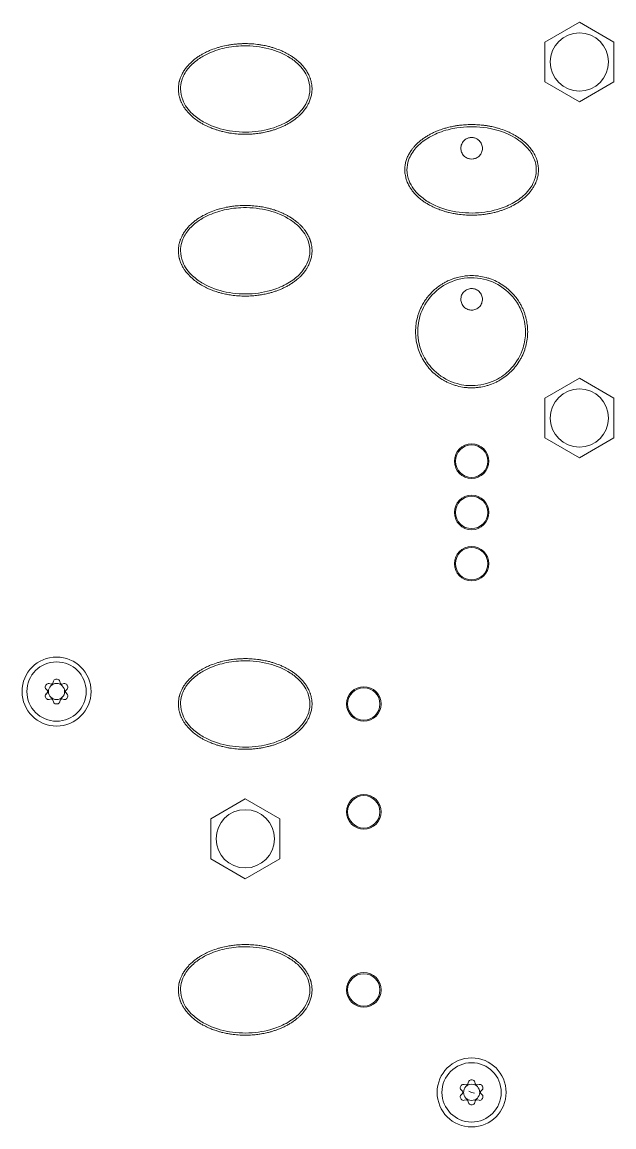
# Model space of a CAD drawing. Header units: millimetres. Extents: x 20 to 1660, y 4 to 1168.
# Drawn here: x 220.7 to 275.6, y 453.7 to 556 of the extents above; entities that cross this region are included whole.
import ezdxf

# ---------------------------------------------------------------- set-up
doc = ezdxf.new("R2010")
doc.units = ezdxf.units.MM
doc.header["$LTSCALE"] = 4
doc.layers.add('Visible Edges(A H Standard)', color=7, linetype='Continuous', lineweight=18)

msp = doc.modelspace()

# ---------------------------------------------------------------- linework, layer by layer
at = {"layer": 'Visible Edges(A H Standard)'}
for p, q in [((272.376, 556.05), (269.176, 554.202)), ((275.576, 554.202), (272.376, 556.05)), ((269.176, 554.202), (269.176, 550.507)), ((275.576, 550.507), (275.576, 554.202)), ((269.176, 550.507), (272.376, 548.659)), ((272.376, 548.659), (275.576, 550.507)), ((272.376, 523.05), (269.176, 521.202)), ((275.576, 521.202), (272.376, 523.05)), ((269.176, 521.202), (269.176, 517.507)), ((275.576, 517.507), (275.576, 521.202)), ((269.176, 517.507), (272.376, 515.659)), ((272.376, 515.659), (275.576, 517.507)), ((223.189, 494.74), (223.362, 494.693)), ((223.537, 494.795), (223.584, 494.968)), ((224.169, 494.968), (224.215, 494.795)), ((224.391, 494.693), (224.564, 494.74)), ((223.023, 494.106), (222.896, 494.233)), ((222.896, 493.776), (223.023, 493.903)), ((224.857, 494.233), (224.73, 494.106)), ((224.73, 493.903), (224.857, 493.776)), ((223.362, 493.316), (223.189, 493.269)), ((223.584, 493.041), (223.537, 493.214)), ((224.215, 493.214), (224.169, 493.041)), ((224.564, 493.269), (224.391, 493.316)), ((241.376, 484.05), (238.176, 482.202)), ((244.576, 482.202), (241.376, 484.05)), ((238.176, 482.202), (238.176, 478.507)), ((244.576, 478.507), (244.576, 482.202)), ((238.176, 478.507), (241.376, 476.659)), ((241.376, 476.659), (244.576, 478.507)), ((262.037, 457.645), (262.084, 457.818)), ((262.669, 457.818), (262.715, 457.645)), ((261.523, 456.956), (261.396, 457.083)), ((261.396, 456.626), (261.523, 456.753)), ((261.689, 457.59), (261.862, 457.543)), ((262.891, 457.543), (263.064, 457.59)), ((263.357, 457.083), (263.23, 456.956)), ((263.23, 456.753), (263.357, 456.626)), ((261.862, 456.166), (261.689, 456.119)), ((262.084, 455.891), (262.037, 456.064)), ((262.715, 456.064), (262.669, 455.891)), ((263.064, 456.119), (262.891, 456.166))]:
    msp.add_line(p, q, dxfattribs=at)
for centre, radius in [((272.376, 552.355), 2.7), ((272.376, 519.355), 2.7), ((262.376, 515.355), 1.6), ((262.376, 515.355), 1.5), ((262.376, 510.605), 1.6), ((262.376, 510.605), 1.5), ((262.376, 505.855), 1.6), ((262.376, 505.855), 1.5), ((223.876, 494.005), 3.2), ((223.876, 494.005), 2.75), ((223.876, 494.005), 0.75), ((252.376, 492.855), 1.6), ((252.376, 492.855), 1.5), ((252.376, 482.855), 1.6), ((252.376, 482.855), 1.5), ((241.376, 480.355), 2.7), ((252.376, 466.355), 1.6), ((252.376, 466.355), 1.5), ((262.376, 456.855), 3.2), ((262.376, 456.855), 2.75), ((262.376, 456.855), 0.75)]:
    msp.add_circle(centre, radius, dxfattribs=at)
for centre, radius, start, end in [((223.876, 494.005), 1.15, 146.73943, 153.26057), ((223.124, 494.498), 0.25, 75, 146.73943), ((223.388, 494.79), 0.1, 255, 301.90196), ((223.876, 494.005), 0.825, 118.09804, 121.90196), ((223.441, 494.821), 0.1, 298.09804, 345), ((223.825, 494.903), 0.25, 93.26057, 165), ((223.876, 494.005), 1.15, 86.73943, 93.26057), ((223.928, 494.903), 0.25, 15, 86.73943), ((224.312, 494.821), 0.1, 195, 241.90196), ((223.876, 494.005), 0.825, 58.09804, 61.90196), ((224.365, 494.79), 0.1, 238.09804, 285), ((224.629, 494.498), 0.25, 33.26057, 105), ((223.876, 494.005), 1.15, 26.73943, 33.26057), ((223.073, 494.409), 0.25, 153.26057, 225), ((223.073, 493.6), 0.25, 135, 206.73943), ((222.952, 494.035), 0.1, 358.09804, 45), ((222.952, 493.974), 0.1, 315, 1.90196), ((223.876, 494.005), 0.825, 178.09804, 181.90196), ((224.801, 494.035), 0.1, 135, 181.90196), ((223.876, 494.005), 0.825, 358.09804, 1.90196), ((224.801, 493.974), 0.1, 178.09804, 225), ((224.68, 494.409), 0.25, 315, 26.73943), ((224.68, 493.6), 0.25, 333.26057, 45), ((223.876, 494.005), 1.15, 206.73943, 213.26057), ((223.124, 493.511), 0.25, 213.26057, 285), ((223.388, 493.219), 0.1, 58.09804, 105), ((223.876, 494.005), 0.825, 238.09804, 241.90196), ((223.441, 493.189), 0.1, 15, 61.90196), ((223.825, 493.106), 0.25, 195, 266.73943), ((223.876, 494.005), 1.15, 266.73943, 273.26057), ((223.928, 493.106), 0.25, 273.26057, 345), ((224.312, 493.189), 0.1, 118.09804, 165), ((223.876, 494.005), 0.825, 298.09804, 301.90196), ((224.365, 493.219), 0.1, 75, 121.90196), ((224.629, 493.511), 0.25, 255, 326.73943), ((223.876, 494.005), 1.15, 326.73943, 333.26057), ((262.325, 457.753), 0.25, 93.26057, 165), ((262.376, 456.855), 1.15, 86.73943, 93.26057), ((262.428, 457.753), 0.25, 15, 86.73943), ((261.573, 457.259), 0.25, 153.26057, 225), ((262.376, 456.855), 1.15, 146.73943, 153.26057), ((261.624, 457.348), 0.25, 75, 146.73943), ((261.452, 456.885), 0.1, 358.09804, 45), ((261.452, 456.824), 0.1, 315, 1.90196), ((262.376, 456.855), 0.825, 178.09804, 181.90196), ((261.888, 457.64), 0.1, 255, 301.90196), ((262.376, 456.855), 0.825, 118.09804, 121.90196), ((261.941, 457.671), 0.1, 298.09804, 345), ((262.876, 458.255), 1.5, 239.44504, 261.24731), ((262.812, 457.671), 0.1, 195, 241.90196), ((262.376, 456.855), 0.825, 58.09804, 61.90196), ((262.865, 457.64), 0.1, 238.09804, 285), ((263.129, 457.348), 0.25, 33.26057, 105), ((263.301, 456.885), 0.1, 135, 181.90196), ((262.376, 456.855), 0.825, 358.09804, 1.90196), ((263.301, 456.824), 0.1, 178.09804, 225), ((262.376, 456.855), 1.15, 26.73943, 33.26057), ((263.18, 457.259), 0.25, 315, 26.73943), ((261.573, 456.45), 0.25, 135, 206.73943), ((262.376, 456.855), 1.15, 206.73943, 213.26057), ((261.624, 456.361), 0.25, 213.26057, 285), ((261.888, 456.069), 0.1, 58.09804, 105), ((262.376, 456.855), 0.825, 238.09804, 241.90196), ((261.941, 456.039), 0.1, 15, 61.90196), ((262.325, 455.956), 0.25, 195, 266.73943), ((262.376, 456.855), 1.15, 266.73943, 273.26057), ((262.428, 455.956), 0.25, 273.26057, 345), ((262.812, 456.039), 0.1, 118.09804, 165), ((262.376, 456.855), 0.825, 298.09804, 301.90196), ((262.865, 456.069), 0.1, 75, 121.90196), ((263.129, 456.361), 0.25, 255, 326.73943), ((262.376, 456.855), 1.15, 326.73943, 333.26057), ((263.18, 456.45), 0.25, 333.26057, 45)]:
    msp.add_arc(centre, radius, start, end, dxfattribs=at)
for points, knots in [([(235.176, 549.855), (235.176, 549.986), (235.193, 550.215), (235.241, 550.471), (235.289, 550.66), (235.327, 550.782), (235.392, 550.961), (235.466, 551.135), (235.595, 551.384), (235.725, 551.593), (235.904, 551.839), (236.057, 552.022), (236.262, 552.237), (236.433, 552.398), (236.654, 552.584), (236.836, 552.722), (237.068, 552.882), (237.259, 553.001), (237.551, 553.167), (237.85, 553.317), (238.305, 553.512), (238.718, 553.657), (239.241, 553.804), (239.663, 553.897), (240.143, 553.974), (240.464, 554.011), (240.785, 554.037), (241, 554.048), (241.321, 554.056), (241.642, 554.054), (242.125, 554.029), (242.554, 553.983), (243.033, 553.906), (243.35, 553.839), (243.665, 553.761), (243.873, 553.702), (244.185, 553.604), (244.495, 553.492), (244.901, 553.318), (245.199, 553.169), (245.49, 553.003), (245.68, 552.885), (245.913, 552.725), (246.096, 552.586), (246.295, 552.419), (246.424, 552.3), (246.549, 552.177), (246.63, 552.091), (246.749, 551.958), (246.864, 551.818), (247.025, 551.597), (247.155, 551.388), (247.277, 551.153), (247.34, 551.009), (247.386, 550.891), (247.408, 550.832), (247.433, 550.756), (247.452, 550.695), (247.474, 550.617), (247.49, 550.554), (247.519, 550.428), (247.548, 550.267), (247.577, 549.99), (247.578, 549.726), (247.545, 549.399), (247.492, 549.145), (247.398, 548.84), (247.301, 548.606), (247.172, 548.355), (247.076, 548.195), (246.982, 548.054), (246.928, 547.98), (246.873, 547.906), (246.836, 547.859), (246.779, 547.788), (246.721, 547.72), (246.632, 547.62), (246.55, 547.534), (246.426, 547.41), (246.297, 547.291), (246.098, 547.124), (245.916, 546.987), (245.682, 546.826), (245.491, 546.707), (245.247, 546.568), (245.049, 546.465), (244.798, 546.347), (244.595, 546.261), (244.34, 546.162), (244.135, 546.09), (243.876, 546.008), (243.667, 545.949), (243.351, 545.869), (243.033, 545.803), (242.607, 545.734), (242.286, 545.698), (241.966, 545.672), (241.752, 545.661), (241.43, 545.653), (241.108, 545.655), (240.624, 545.681), (240.196, 545.726), (239.718, 545.804), (239.401, 545.87), (239.086, 545.949), (238.877, 546.008), (238.564, 546.106), (238.255, 546.218), (237.85, 546.392), (237.553, 546.541), (237.262, 546.706), (237.071, 546.825), (236.79, 547.019), (236.518, 547.231), (236.178, 547.55), (235.941, 547.82), (235.744, 548.089), (235.645, 548.244), (235.554, 548.405), (235.496, 548.516), (235.431, 548.658), (235.382, 548.774), (235.328, 548.925), (235.29, 549.048), (235.242, 549.237), (235.193, 549.493), (235.176, 549.723), (235.176, 549.855)], [-2.867265, -2.867265, -2.867265, -2.867265, -2.8373976, -2.8149971, -2.8075303, -2.7925966, -2.7851298, -2.7627293, -2.7477956, -2.7179282, -2.7029946, -2.6731272, -2.6581936, -2.6283262, -2.6133925, -2.5835252, -2.5685915, -2.5387242, -2.5237905, -2.4789895, -2.4491221, -2.3893875, -2.3595201, -2.2997854, -2.2699181, -2.2251171, -2.2101834, -2.1803161, -2.1653824, -2.1205814, -2.090714, -2.0309793, -2.001112, -1.956311, -1.9413773, -1.91151, -1.8965763, -1.8517753, -1.8219079, -1.7771069, -1.7621733, -1.7323059, -1.7173722, -1.6875049, -1.6725712, -1.6501707, -1.6427039, -1.6277702, -1.6203034, -1.5979029, -1.5829692, -1.5531019, -1.5381682, -1.5195011, -1.5157677, -1.5083008, -1.5045674, -1.4971006, -1.4933672, -1.4859003, -1.4821669, -1.4634998, -1.4485661, -1.4186988, -1.4037651, -1.3738978, -1.3589641, -1.3290968, -1.3141631, -1.2917626, -1.2842958, -1.2730955, -1.2693621, -1.2618953, -1.2581618, -1.2469616, -1.2394947, -1.2245611, -1.2170942, -1.1946937, -1.1797601, -1.1498927, -1.134959, -1.1050917, -1.090158, -1.0602907, -1.045357, -1.0154897, -1.000556, -0.9706887, -0.955755, -0.9258876, -0.910954, -0.866153, -0.8362856, -0.7914846, -0.7765509, -0.7466836, -0.7317499, -0.6869489, -0.6570816, -0.5973469, -0.5674795, -0.5226785, -0.5077448, -0.4778775, -0.4629438, -0.4181428, -0.3882755, -0.3434744, -0.3285408, -0.2986734, -0.2837398, -0.2389387, -0.2090714, -0.1642704, -0.1493367, -0.1269362, -0.1194694, -0.1045357, -0.0970689, -0.0821352, -0.0746684, -0.0597347, -0.0522679, -0.0298673, 0, 0, 0, 0]), ([(235.376, 549.855), (235.376, 549.505), (235.449, 549.152), (235.775, 548.328), (236.105, 547.895), (236.788, 547.252), (237.133, 547.009), (238.153, 546.431), (238.878, 546.183), (240.397, 545.87), (241.212, 545.82), (242.787, 545.932), (243.563, 546.088), (244.766, 546.535), (245.226, 546.76), (246.002, 547.285), (246.332, 547.566), (246.99, 548.353), (247.28, 548.911), (247.404, 549.911), (247.363, 550.315), (247.08, 551.207), (246.769, 551.663), (246.153, 552.295), (245.87, 552.519), (244.958, 553.115), (244.27, 553.394), (242.803, 553.779), (241.999, 553.868), (240.61, 553.842), (240.009, 553.771), (238.885, 553.513), (238.356, 553.336), (237.524, 552.933), (237.209, 552.747), (236.603, 552.298), (236.307, 552.024), (235.812, 551.392), (235.61, 551.032), (235.417, 550.384), (235.376, 550.118), (235.376, 549.855)], [-2.867265, -2.867265, -2.867265, -2.867265, -2.7815574, -2.7815574, -2.6440133, -2.6440133, -2.5304935, -2.5304935, -2.3190809, -2.3190809, -2.0898854, -2.0898854, -1.8688796, -1.8688796, -1.7287323, -1.7287323, -1.6125711, -1.6125711, -1.460822, -1.460822, -1.3651721, -1.3651721, -1.227222, -1.227222, -1.1306872, -1.1306872, -0.9272434, -0.9272434, -0.7007978, -0.7007978, -0.5306371, -0.5306371, -0.374459, -0.374459, -0.2742688, -0.2742688, -0.1684076, -0.1684076, -0.0647721, -0.0647721, 0, 0, 0, 0]), ([(256.176, 542.355), (256.176, 542.486), (256.195, 542.748), (256.261, 543.068), (256.356, 543.375), (256.453, 543.609), (256.597, 543.887), (256.728, 544.097), (256.889, 544.318), (257.004, 544.458), (257.122, 544.59), (257.203, 544.675), (257.327, 544.799), (257.456, 544.917), (257.655, 545.084), (257.838, 545.223), (258.072, 545.384), (258.263, 545.504), (258.507, 545.642), (258.704, 545.744), (258.955, 545.862), (259.157, 545.948), (259.463, 546.067), (259.774, 546.172), (260.193, 546.29), (260.51, 546.363), (260.828, 546.423), (261.04, 546.457), (261.36, 546.5), (261.681, 546.531), (262.164, 546.557), (262.594, 546.557), (263.077, 546.531), (263.397, 546.5), (263.716, 546.457), (263.929, 546.423), (264.247, 546.363), (264.565, 546.291), (265.036, 546.158), (265.449, 546.014), (265.903, 545.818), (266.2, 545.668), (266.49, 545.503), (266.68, 545.385), (266.914, 545.224), (267.097, 545.086), (267.319, 544.9), (267.489, 544.74), (267.671, 544.548), (267.787, 544.413), (267.898, 544.271), (267.969, 544.174), (268.072, 544.022), (268.168, 543.863), (268.283, 543.641), (268.359, 543.467), (268.424, 543.287), (268.462, 543.164), (268.511, 542.976), (268.547, 542.783), (268.578, 542.489), (268.579, 542.225), (268.545, 541.899), (268.491, 541.643), (268.411, 541.381), (268.353, 541.232), (268.303, 541.116), (268.276, 541.059), (268.235, 540.974), (268.191, 540.892), (268.107, 540.744), (268.008, 540.589), (267.847, 540.367), (267.693, 540.184), (267.49, 539.97), (267.319, 539.81), (267.098, 539.624), (266.916, 539.486), (266.682, 539.326), (266.491, 539.207), (266.247, 539.068), (266.049, 538.965), (265.798, 538.847), (265.595, 538.761), (265.34, 538.662), (265.135, 538.59), (264.876, 538.508), (264.667, 538.449), (264.351, 538.369), (264.033, 538.303), (263.607, 538.234), (263.286, 538.198), (262.966, 538.172), (262.752, 538.161), (262.43, 538.153), (262.107, 538.155), (261.624, 538.181), (261.196, 538.226), (260.717, 538.304), (260.401, 538.37), (260.086, 538.449), (259.876, 538.508), (259.564, 538.606), (259.255, 538.718), (258.849, 538.892), (258.552, 539.041), (258.262, 539.206), (258.071, 539.325), (257.837, 539.486), (257.654, 539.625), (257.433, 539.811), (257.263, 539.97), (257.059, 540.185), (256.905, 540.369), (256.744, 540.59), (256.645, 540.744), (256.553, 540.905), (256.496, 541.016), (256.431, 541.158), (256.382, 541.274), (256.328, 541.425), (256.29, 541.548), (256.242, 541.737), (256.193, 541.993), (256.176, 542.223), (256.176, 542.355)], [-2.7242096, -2.7242096, -2.7242096, -2.7242096, -2.6958324, -2.6674552, -2.6532666, -2.6248894, -2.6107008, -2.5823237, -2.5681351, -2.5468522, -2.5397579, -2.5255693, -2.518475, -2.4971921, -2.4830035, -2.4546263, -2.4404377, -2.4120606, -2.397872, -2.3694948, -2.3553062, -2.326929, -2.3127404, -2.2701747, -2.2417975, -2.1992317, -2.1850431, -2.1566659, -2.1424773, -2.0999116, -2.0715344, -2.01478, -1.9864028, -1.943837, -1.9296485, -1.9012713, -1.8870827, -1.8445169, -1.8161397, -1.7593854, -1.7310082, -1.6884424, -1.6742538, -1.6458766, -1.631688, -1.6033108, -1.5891223, -1.5607451, -1.5465565, -1.5252736, -1.5181793, -1.5039907, -1.4968964, -1.4756135, -1.4614249, -1.440142, -1.4330477, -1.4188592, -1.4117649, -1.390482, -1.3762934, -1.3479162, -1.3337276, -1.3053504, -1.2911618, -1.2734261, -1.2698789, -1.2627846, -1.2592375, -1.2485961, -1.2415018, -1.2202189, -1.2060303, -1.1776531, -1.1634645, -1.1350873, -1.1208987, -1.0925216, -1.078333, -1.0499558, -1.0357672, -1.00739, -0.9932014, -0.9648242, -0.9506356, -0.9222585, -0.9080699, -0.8796927, -0.8655041, -0.8229383, -0.7945611, -0.7519954, -0.7378068, -0.7094296, -0.695241, -0.6526752, -0.624298, -0.5675437, -0.5391665, -0.4966007, -0.4824121, -0.4540349, -0.4398463, -0.3972806, -0.3689034, -0.3263376, -0.312149, -0.2837718, -0.2695832, -0.2412061, -0.2270175, -0.1986403, -0.1844517, -0.1560745, -0.1418859, -0.120603, -0.1135087, -0.0993201, -0.0922258, -0.0780373, -0.070943, -0.0567544, -0.0496601, -0.0283772, 0, 0, 0, 0]), ([(256.376, 542.355), (256.376, 542.006), (256.449, 541.652), (256.782, 540.81), (257.128, 540.366), (257.817, 539.733), (258.147, 539.502), (259.152, 538.931), (259.878, 538.682), (261.402, 538.369), (262.22, 538.32), (263.798, 538.434), (264.576, 538.591), (265.754, 539.031), (266.189, 539.243), (266.995, 539.773), (267.37, 540.092), (267.826, 540.669), (267.955, 540.865), (268.227, 541.402), (268.34, 541.776), (268.394, 542.483), (268.354, 542.824), (268.144, 543.527), (267.944, 543.885), (267.346, 544.656), (266.893, 545.023), (265.499, 545.869), (264.467, 546.168), (262.633, 546.388), (261.812, 546.374), (260.46, 546.164), (259.908, 546.023), (258.884, 545.629), (258.407, 545.385), (257.694, 544.869), (257.439, 544.646), (256.93, 544.073), (256.684, 543.692), (256.434, 542.98), (256.376, 542.666), (256.376, 542.355)], [-2.7242096, -2.7242096, -2.7242096, -2.7242096, -2.6428086, -2.6428086, -2.5075609, -2.5075609, -2.4044367, -2.4044367, -2.2031544, -2.2031544, -1.9846818, -1.9846818, -1.7742985, -1.7742985, -1.6484195, -1.6484195, -1.5234998, -1.5234998, -1.4664803, -1.4664803, -1.3777594, -1.3777594, -1.300756, -1.300756, -1.2040727, -1.2040727, -1.0576754, -1.0576754, -0.7763993, -0.7763993, -0.5575586, -0.5575586, -0.4063312, -0.4063312, -0.265677, -0.265677, -0.1797185, -0.1797185, -0.072553, -0.072553, 0, 0, 0, 0]), ([(261.454, 544.74), (261.5, 544.851), (261.566, 544.952), (261.735, 545.132), (261.839, 545.208), (262.045, 545.303), (262.142, 545.332), (262.33, 545.358), (262.422, 545.358), (262.608, 545.332), (262.702, 545.305), (262.9, 545.215), (262.999, 545.146), (263.178, 544.967), (263.252, 544.856), (263.352, 544.611), (263.377, 544.479), (263.375, 544.219), (263.35, 544.093), (263.255, 543.861), (263.187, 543.757), (263.015, 543.575), (262.911, 543.5), (262.705, 543.405), (262.61, 543.377), (262.421, 543.351), (262.33, 543.351), (262.143, 543.377), (262.048, 543.405), (261.849, 543.496), (261.749, 543.567), (261.571, 543.747), (261.498, 543.859), (261.399, 544.105), (261.375, 544.236), (261.378, 544.497), (261.405, 544.623), (261.454, 544.74)], [-0.63070049, -0.63070049, -0.63070049, -0.63070049, -0.59470468, -0.59470468, -0.5564001, -0.5564001, -0.52647372, -0.52647372, -0.49923871, -0.49923871, -0.47009004, -0.47009004, -0.43396411, -0.43396411, -0.39420205, -0.39420205, -0.35431726, -0.35431726, -0.31602342, -0.31602342, -0.27895626, -0.27895626, -0.24081398, -0.24081398, -0.21099572, -0.21099572, -0.18372223, -0.18372223, -0.15437559, -0.15437559, -0.11793291, -0.11793291, -0.07821433, -0.07821433, -0.03834541, -0.03834541, 0, 0, 0, 0]), ([(235.176, 534.855), (235.176, 534.986), (235.193, 535.215), (235.241, 535.471), (235.289, 535.66), (235.327, 535.782), (235.392, 535.961), (235.466, 536.135), (235.595, 536.384), (235.725, 536.593), (235.904, 536.839), (236.057, 537.022), (236.262, 537.237), (236.433, 537.398), (236.654, 537.584), (236.836, 537.722), (237.068, 537.882), (237.259, 538.001), (237.551, 538.167), (237.85, 538.317), (238.305, 538.512), (238.718, 538.657), (239.241, 538.804), (239.663, 538.897), (240.143, 538.974), (240.464, 539.011), (240.785, 539.037), (241, 539.048), (241.321, 539.056), (241.642, 539.054), (242.125, 539.029), (242.554, 538.983), (243.033, 538.906), (243.35, 538.839), (243.665, 538.761), (243.873, 538.702), (244.185, 538.604), (244.495, 538.492), (244.901, 538.318), (245.199, 538.169), (245.49, 538.003), (245.68, 537.885), (245.913, 537.725), (246.096, 537.586), (246.295, 537.419), (246.424, 537.3), (246.549, 537.177), (246.63, 537.091), (246.749, 536.958), (246.864, 536.818), (247.025, 536.597), (247.155, 536.388), (247.277, 536.153), (247.34, 536.009), (247.386, 535.891), (247.408, 535.832), (247.433, 535.756), (247.452, 535.695), (247.474, 535.617), (247.49, 535.554), (247.519, 535.428), (247.548, 535.267), (247.577, 534.99), (247.578, 534.726), (247.545, 534.399), (247.492, 534.145), (247.398, 533.84), (247.301, 533.606), (247.172, 533.355), (247.076, 533.195), (246.982, 533.054), (246.928, 532.98), (246.873, 532.906), (246.836, 532.859), (246.779, 532.788), (246.721, 532.72), (246.632, 532.62), (246.55, 532.534), (246.426, 532.41), (246.297, 532.291), (246.098, 532.124), (245.916, 531.987), (245.682, 531.826), (245.491, 531.707), (245.247, 531.568), (245.049, 531.465), (244.798, 531.347), (244.595, 531.261), (244.34, 531.162), (244.135, 531.09), (243.876, 531.008), (243.667, 530.949), (243.351, 530.869), (243.033, 530.803), (242.607, 530.734), (242.286, 530.698), (241.966, 530.672), (241.752, 530.661), (241.43, 530.653), (241.108, 530.655), (240.624, 530.681), (240.196, 530.726), (239.718, 530.804), (239.401, 530.87), (239.086, 530.949), (238.877, 531.008), (238.564, 531.106), (238.255, 531.218), (237.85, 531.392), (237.553, 531.541), (237.262, 531.706), (237.071, 531.825), (236.79, 532.019), (236.518, 532.231), (236.178, 532.55), (235.941, 532.82), (235.744, 533.089), (235.645, 533.244), (235.554, 533.405), (235.496, 533.516), (235.431, 533.658), (235.382, 533.774), (235.328, 533.925), (235.29, 534.048), (235.242, 534.237), (235.193, 534.493), (235.176, 534.723), (235.176, 534.855)], [-2.867265, -2.867265, -2.867265, -2.867265, -2.8373976, -2.8149971, -2.8075303, -2.7925966, -2.7851298, -2.7627293, -2.7477956, -2.7179282, -2.7029946, -2.6731272, -2.6581936, -2.6283262, -2.6133925, -2.5835252, -2.5685915, -2.5387242, -2.5237905, -2.4789895, -2.4491221, -2.3893875, -2.3595201, -2.2997854, -2.2699181, -2.2251171, -2.2101834, -2.1803161, -2.1653824, -2.1205814, -2.090714, -2.0309793, -2.001112, -1.956311, -1.9413773, -1.91151, -1.8965763, -1.8517753, -1.8219079, -1.7771069, -1.7621733, -1.7323059, -1.7173722, -1.6875049, -1.6725712, -1.6501707, -1.6427039, -1.6277702, -1.6203034, -1.5979029, -1.5829692, -1.5531019, -1.5381682, -1.5195011, -1.5157677, -1.5083008, -1.5045674, -1.4971006, -1.4933672, -1.4859003, -1.4821669, -1.4634998, -1.4485661, -1.4186988, -1.4037651, -1.3738978, -1.3589641, -1.3290968, -1.3141631, -1.2917626, -1.2842958, -1.2730955, -1.2693621, -1.2618953, -1.2581618, -1.2469616, -1.2394947, -1.2245611, -1.2170942, -1.1946937, -1.1797601, -1.1498927, -1.134959, -1.1050917, -1.090158, -1.0602907, -1.045357, -1.0154897, -1.000556, -0.9706887, -0.955755, -0.9258876, -0.910954, -0.866153, -0.8362856, -0.7914846, -0.7765509, -0.7466836, -0.7317499, -0.6869489, -0.6570816, -0.5973469, -0.5674795, -0.5226785, -0.5077448, -0.4778775, -0.4629438, -0.4181428, -0.3882755, -0.3434744, -0.3285408, -0.2986734, -0.2837398, -0.2389387, -0.2090714, -0.1642704, -0.1493367, -0.1269362, -0.1194694, -0.1045357, -0.0970689, -0.0821352, -0.0746684, -0.0597347, -0.0522679, -0.0298673, 0, 0, 0, 0]), ([(235.376, 534.855), (235.376, 534.505), (235.449, 534.152), (235.775, 533.328), (236.105, 532.895), (236.788, 532.252), (237.133, 532.009), (238.153, 531.431), (238.878, 531.183), (240.397, 530.87), (241.212, 530.82), (242.787, 530.932), (243.563, 531.088), (244.766, 531.535), (245.226, 531.76), (246.002, 532.285), (246.332, 532.566), (246.99, 533.353), (247.28, 533.911), (247.404, 534.911), (247.363, 535.315), (247.08, 536.207), (246.769, 536.663), (246.153, 537.295), (245.87, 537.519), (244.958, 538.115), (244.27, 538.394), (242.803, 538.779), (241.999, 538.868), (240.61, 538.842), (240.009, 538.771), (238.885, 538.513), (238.356, 538.336), (237.524, 537.933), (237.209, 537.747), (236.603, 537.298), (236.307, 537.024), (235.812, 536.392), (235.61, 536.032), (235.417, 535.384), (235.376, 535.118), (235.376, 534.855)], [-2.867265, -2.867265, -2.867265, -2.867265, -2.7815574, -2.7815574, -2.6440133, -2.6440133, -2.5304935, -2.5304935, -2.3190809, -2.3190809, -2.0898854, -2.0898854, -1.8688796, -1.8688796, -1.7287323, -1.7287323, -1.6125711, -1.6125711, -1.460822, -1.460822, -1.3651721, -1.3651721, -1.227222, -1.227222, -1.1306872, -1.1306872, -0.9272434, -0.9272434, -0.7007978, -0.7007978, -0.5306371, -0.5306371, -0.374459, -0.374459, -0.2742688, -0.2742688, -0.1684076, -0.1684076, -0.0647721, -0.0647721, 0, 0, 0, 0]), ([(267.576, 527.355), (267.576, 527.129), (267.547, 526.677), (267.436, 526.119), (267.271, 525.574), (267.097, 525.154), (266.83, 524.654), (266.578, 524.276), (266.219, 523.838), (265.898, 523.517), (265.46, 523.157), (265.082, 522.903), (264.58, 522.635), (264.159, 522.461), (263.617, 522.296), (263.171, 522.207), (262.606, 522.151), (262.151, 522.151), (261.587, 522.206), (261.141, 522.294), (260.596, 522.46), (260.176, 522.634), (259.676, 522.901), (259.298, 523.153), (258.858, 523.513), (258.537, 523.835), (258.177, 524.273), (257.924, 524.651), (257.656, 525.153), (257.482, 525.573), (257.318, 526.116), (257.229, 526.561), (257.173, 527.126), (257.173, 527.581), (257.228, 528.145), (257.317, 528.591), (257.482, 529.135), (257.656, 529.556), (257.897, 530.006), (258.082, 530.293), (258.284, 530.566), (258.428, 530.741), (258.656, 530.993), (258.901, 531.23), (259.252, 531.518), (259.533, 531.712), (259.825, 531.887), (260.025, 531.994), (260.332, 532.14), (260.647, 532.265), (261.134, 532.412), (261.58, 532.501), (262.145, 532.557), (262.601, 532.558), (263.167, 532.503), (263.613, 532.414), (264.155, 532.25), (264.575, 532.076), (265.077, 531.808), (265.457, 531.555), (265.895, 531.194), (266.216, 530.873), (266.541, 530.478), (266.735, 530.198), (266.91, 529.906), (267.017, 529.705), (267.138, 529.449), (267.225, 529.241), (267.32, 528.974), (267.385, 528.756), (267.468, 528.426), (267.55, 527.977), (267.576, 527.58), (267.576, 527.355)], [-3.1524134, -3.1524134, -3.1524134, -3.1524134, -3.0867381, -3.0210628, -2.9882252, -2.9225499, -2.8897123, -2.824037, -2.7911994, -2.7255241, -2.6926864, -2.6270112, -2.5941735, -2.5284982, -2.4956606, -2.4299853, -2.3971477, -2.3314724, -2.2986348, -2.2329595, -2.2001218, -2.1344466, -2.1016089, -2.0359336, -2.003096, -1.9374207, -1.9045831, -1.8389078, -1.8060702, -1.7403949, -1.7075573, -1.641882, -1.6090443, -1.5433691, -1.5105314, -1.4448561, -1.4120185, -1.3463432, -1.3135056, -1.2642491, -1.2478303, -1.2149927, -1.1985738, -1.1493174, -1.1164797, -1.0672233, -1.0508045, -1.0179668, -1.001548, -0.9522915, -0.9194539, -0.8537786, -0.820941, -0.7552657, -0.7224281, -0.6567528, -0.6239152, -0.5582399, -0.5254022, -0.459727, -0.4268893, -0.361214, -0.3283764, -0.2791199, -0.2627011, -0.2298635, -0.2134447, -0.180607, -0.1641882, -0.1313506, -0.1149317, -0.0656753, 0, 0, 0, 0]), ([(267.376, 527.355), (267.376, 527.991), (267.25, 528.639), (266.927, 529.438), (266.828, 529.643), (266.314, 530.539), (265.746, 531.136), (264.419, 531.982), (263.681, 532.242), (262.099, 532.415), (261.254, 532.295), (259.833, 531.718), (259.222, 531.299), (258.204, 530.215), (257.807, 529.527), (257.419, 528.227), (257.351, 527.64), (257.429, 526.315), (257.642, 525.581), (258.286, 524.422), (258.652, 523.969), (259.643, 523.103), (260.309, 522.742), (261.566, 522.389), (262.13, 522.329), (263.42, 522.41), (264.139, 522.618), (265.268, 523.238), (265.708, 523.586), (266.567, 524.533), (266.935, 525.176), (267.301, 526.353), (267.376, 526.855), (267.376, 527.355)], [-3.1524134, -3.1524134, -3.1524134, -3.1524134, -2.9596703, -2.9596703, -2.8912833, -2.8912833, -2.6493965, -2.6493965, -2.4191237, -2.4191237, -2.1708721, -2.1708721, -1.9545522, -1.9545522, -1.7218646, -1.7218646, -1.5467217, -1.5467217, -1.3219667, -1.3219667, -1.1486767, -1.1486767, -0.9257333, -0.9257333, -0.7568414, -0.7568414, -0.5366356, -0.5366356, -0.3698816, -0.3698816, -0.1512386, -0.1512386, 0, 0, 0, 0]), ([(263.376, 530.355), (263.376, 530.231), (263.354, 530.109), (263.261, 529.87), (263.189, 529.756), (263.005, 529.566), (262.897, 529.491), (262.657, 529.386), (262.528, 529.358), (262.267, 529.352), (262.137, 529.375), (261.893, 529.469), (261.782, 529.54), (261.59, 529.722), (261.513, 529.832), (261.407, 530.076), (261.378, 530.208), (261.375, 530.473), (261.399, 530.605), (261.499, 530.852), (261.572, 530.964), (261.759, 531.152), (261.868, 531.226), (262.11, 531.327), (262.239, 531.354), (262.5, 531.355), (262.63, 531.331), (262.872, 531.233), (262.983, 531.16), (263.172, 530.975), (263.247, 530.864), (263.35, 530.619), (263.376, 530.487), (263.376, 530.355)], [-0.63105419, -0.63105419, -0.63105419, -0.63105419, -0.59399534, -0.59399534, -0.55391371, -0.55391371, -0.51461453, -0.51461453, -0.47541862, -0.47541862, -0.43622615, -0.43622615, -0.39694608, -0.39694608, -0.35684288, -0.35684288, -0.31690725, -0.31690725, -0.27700782, -0.27700782, -0.23697241, -0.23697241, -0.19765642, -0.19765642, -0.15840588, -0.15840588, -0.11918902, -0.11918902, -0.07994441, -0.07994441, -0.03990136, -0.03990136, 0, 0, 0, 0]), ([(235.176, 492.855), (235.176, 492.986), (235.193, 493.215), (235.241, 493.471), (235.289, 493.66), (235.327, 493.782), (235.392, 493.961), (235.466, 494.135), (235.595, 494.384), (235.725, 494.593), (235.904, 494.839), (236.057, 495.022), (236.262, 495.237), (236.433, 495.398), (236.654, 495.584), (236.836, 495.722), (237.068, 495.882), (237.259, 496.001), (237.551, 496.167), (237.85, 496.317), (238.305, 496.512), (238.718, 496.657), (239.241, 496.804), (239.663, 496.897), (240.143, 496.974), (240.464, 497.011), (240.785, 497.037), (241, 497.048), (241.321, 497.056), (241.642, 497.054), (242.125, 497.029), (242.554, 496.983), (243.033, 496.906), (243.35, 496.839), (243.665, 496.761), (243.873, 496.702), (244.185, 496.604), (244.495, 496.492), (244.901, 496.318), (245.199, 496.169), (245.49, 496.003), (245.68, 495.885), (245.913, 495.725), (246.096, 495.586), (246.295, 495.419), (246.424, 495.3), (246.549, 495.177), (246.63, 495.091), (246.749, 494.958), (246.864, 494.818), (247.025, 494.597), (247.155, 494.388), (247.277, 494.153), (247.34, 494.009), (247.386, 493.891), (247.408, 493.832), (247.433, 493.756), (247.452, 493.695), (247.474, 493.617), (247.49, 493.554), (247.519, 493.428), (247.548, 493.267), (247.577, 492.99), (247.578, 492.726), (247.545, 492.399), (247.492, 492.145), (247.398, 491.84), (247.301, 491.606), (247.172, 491.355), (247.076, 491.195), (246.982, 491.054), (246.928, 490.98), (246.873, 490.906), (246.836, 490.859), (246.779, 490.788), (246.721, 490.72), (246.632, 490.62), (246.55, 490.534), (246.426, 490.41), (246.297, 490.291), (246.098, 490.124), (245.916, 489.987), (245.682, 489.826), (245.491, 489.707), (245.247, 489.568), (245.049, 489.465), (244.798, 489.347), (244.595, 489.261), (244.34, 489.162), (244.135, 489.09), (243.876, 489.008), (243.667, 488.949), (243.351, 488.869), (243.033, 488.803), (242.607, 488.734), (242.286, 488.698), (241.966, 488.672), (241.752, 488.661), (241.43, 488.653), (241.108, 488.655), (240.624, 488.681), (240.196, 488.726), (239.718, 488.804), (239.401, 488.87), (239.086, 488.949), (238.877, 489.008), (238.564, 489.106), (238.255, 489.218), (237.85, 489.392), (237.553, 489.541), (237.262, 489.706), (237.071, 489.825), (236.79, 490.019), (236.518, 490.231), (236.178, 490.55), (235.941, 490.82), (235.744, 491.089), (235.645, 491.244), (235.554, 491.405), (235.496, 491.516), (235.431, 491.658), (235.382, 491.774), (235.328, 491.925), (235.29, 492.048), (235.242, 492.237), (235.193, 492.493), (235.176, 492.723), (235.176, 492.855)], [-2.867265, -2.867265, -2.867265, -2.867265, -2.8373976, -2.8149971, -2.8075303, -2.7925966, -2.7851298, -2.7627293, -2.7477956, -2.7179282, -2.7029946, -2.6731272, -2.6581936, -2.6283262, -2.6133925, -2.5835252, -2.5685915, -2.5387242, -2.5237905, -2.4789895, -2.4491221, -2.3893875, -2.3595201, -2.2997854, -2.2699181, -2.2251171, -2.2101834, -2.1803161, -2.1653824, -2.1205814, -2.090714, -2.0309793, -2.001112, -1.956311, -1.9413773, -1.91151, -1.8965763, -1.8517753, -1.8219079, -1.7771069, -1.7621733, -1.7323059, -1.7173722, -1.6875049, -1.6725712, -1.6501707, -1.6427039, -1.6277702, -1.6203034, -1.5979029, -1.5829692, -1.5531019, -1.5381682, -1.5195011, -1.5157677, -1.5083008, -1.5045674, -1.4971006, -1.4933672, -1.4859003, -1.4821669, -1.4634998, -1.4485661, -1.4186988, -1.4037651, -1.3738978, -1.3589641, -1.3290968, -1.3141631, -1.2917626, -1.2842958, -1.2730955, -1.2693621, -1.2618953, -1.2581618, -1.2469616, -1.2394947, -1.2245611, -1.2170942, -1.1946937, -1.1797601, -1.1498927, -1.134959, -1.1050917, -1.090158, -1.0602907, -1.045357, -1.0154897, -1.000556, -0.9706887, -0.955755, -0.9258876, -0.910954, -0.866153, -0.8362856, -0.7914846, -0.7765509, -0.7466836, -0.7317499, -0.6869489, -0.6570816, -0.5973469, -0.5674795, -0.5226785, -0.5077448, -0.4778775, -0.4629438, -0.4181428, -0.3882755, -0.3434744, -0.3285408, -0.2986734, -0.2837398, -0.2389387, -0.2090714, -0.1642704, -0.1493367, -0.1269362, -0.1194694, -0.1045357, -0.0970689, -0.0821352, -0.0746684, -0.0597347, -0.0522679, -0.0298673, 0, 0, 0, 0]), ([(235.376, 492.855), (235.376, 492.505), (235.449, 492.152), (235.775, 491.328), (236.105, 490.895), (236.788, 490.252), (237.133, 490.009), (238.153, 489.431), (238.878, 489.183), (240.397, 488.87), (241.212, 488.82), (242.787, 488.932), (243.563, 489.088), (244.766, 489.535), (245.226, 489.76), (246.002, 490.285), (246.332, 490.566), (246.99, 491.353), (247.28, 491.911), (247.404, 492.911), (247.363, 493.315), (247.08, 494.207), (246.769, 494.663), (246.153, 495.295), (245.87, 495.519), (244.958, 496.115), (244.27, 496.394), (242.803, 496.779), (241.999, 496.868), (240.61, 496.842), (240.009, 496.771), (238.885, 496.513), (238.356, 496.336), (237.524, 495.933), (237.209, 495.747), (236.603, 495.298), (236.307, 495.024), (235.812, 494.392), (235.61, 494.032), (235.417, 493.384), (235.376, 493.118), (235.376, 492.855)], [-2.867265, -2.867265, -2.867265, -2.867265, -2.7815574, -2.7815574, -2.6440133, -2.6440133, -2.5304935, -2.5304935, -2.3190809, -2.3190809, -2.0898854, -2.0898854, -1.8688796, -1.8688796, -1.7287323, -1.7287323, -1.6125711, -1.6125711, -1.460822, -1.460822, -1.3651721, -1.3651721, -1.227222, -1.227222, -1.1306872, -1.1306872, -0.9272434, -0.9272434, -0.7007978, -0.7007978, -0.5306371, -0.5306371, -0.374459, -0.374459, -0.2742688, -0.2742688, -0.1684076, -0.1684076, -0.0647721, -0.0647721, 0, 0, 0, 0]), ([(235.176, 466.355), (235.176, 466.486), (235.193, 466.715), (235.241, 466.971), (235.289, 467.16), (235.327, 467.282), (235.392, 467.461), (235.466, 467.635), (235.595, 467.884), (235.725, 468.093), (235.904, 468.339), (236.057, 468.522), (236.262, 468.737), (236.433, 468.898), (236.654, 469.084), (236.836, 469.222), (237.068, 469.382), (237.259, 469.501), (237.551, 469.667), (237.85, 469.817), (238.305, 470.012), (238.718, 470.157), (239.241, 470.304), (239.663, 470.397), (240.143, 470.474), (240.464, 470.511), (240.785, 470.537), (241, 470.548), (241.321, 470.556), (241.642, 470.554), (242.125, 470.529), (242.554, 470.483), (243.033, 470.406), (243.35, 470.339), (243.665, 470.261), (243.873, 470.202), (244.185, 470.104), (244.495, 469.992), (244.901, 469.818), (245.199, 469.669), (245.49, 469.503), (245.68, 469.385), (245.913, 469.225), (246.096, 469.086), (246.295, 468.919), (246.424, 468.8), (246.549, 468.677), (246.63, 468.591), (246.749, 468.458), (246.864, 468.318), (247.025, 468.097), (247.155, 467.888), (247.277, 467.653), (247.34, 467.509), (247.386, 467.391), (247.408, 467.332), (247.433, 467.256), (247.452, 467.195), (247.474, 467.117), (247.49, 467.054), (247.519, 466.928), (247.548, 466.767), (247.577, 466.49), (247.578, 466.226), (247.545, 465.899), (247.492, 465.645), (247.398, 465.34), (247.301, 465.106), (247.172, 464.855), (247.076, 464.695), (246.982, 464.554), (246.928, 464.48), (246.873, 464.406), (246.836, 464.359), (246.779, 464.288), (246.721, 464.22), (246.632, 464.12), (246.55, 464.034), (246.426, 463.91), (246.297, 463.791), (246.098, 463.624), (245.916, 463.487), (245.682, 463.326), (245.491, 463.207), (245.247, 463.068), (245.049, 462.965), (244.798, 462.847), (244.595, 462.761), (244.34, 462.662), (244.135, 462.59), (243.876, 462.508), (243.667, 462.449), (243.351, 462.369), (243.033, 462.303), (242.607, 462.234), (242.286, 462.198), (241.966, 462.172), (241.752, 462.161), (241.43, 462.153), (241.108, 462.155), (240.624, 462.181), (240.196, 462.226), (239.718, 462.304), (239.401, 462.37), (239.086, 462.449), (238.877, 462.508), (238.564, 462.606), (238.255, 462.718), (237.85, 462.892), (237.553, 463.041), (237.262, 463.206), (237.071, 463.325), (236.79, 463.519), (236.518, 463.731), (236.178, 464.05), (235.941, 464.32), (235.744, 464.589), (235.645, 464.744), (235.554, 464.905), (235.496, 465.016), (235.431, 465.158), (235.382, 465.274), (235.328, 465.425), (235.29, 465.548), (235.242, 465.737), (235.193, 465.993), (235.176, 466.223), (235.176, 466.355)], [-2.867265, -2.867265, -2.867265, -2.867265, -2.8373976, -2.8149971, -2.8075303, -2.7925966, -2.7851298, -2.7627293, -2.7477956, -2.7179282, -2.7029946, -2.6731272, -2.6581936, -2.6283262, -2.6133925, -2.5835252, -2.5685915, -2.5387242, -2.5237905, -2.4789895, -2.4491221, -2.3893875, -2.3595201, -2.2997854, -2.2699181, -2.2251171, -2.2101834, -2.1803161, -2.1653824, -2.1205814, -2.090714, -2.0309793, -2.001112, -1.956311, -1.9413773, -1.91151, -1.8965763, -1.8517753, -1.8219079, -1.7771069, -1.7621733, -1.7323059, -1.7173722, -1.6875049, -1.6725712, -1.6501707, -1.6427039, -1.6277702, -1.6203034, -1.5979029, -1.5829692, -1.5531019, -1.5381682, -1.5195011, -1.5157677, -1.5083008, -1.5045674, -1.4971006, -1.4933672, -1.4859003, -1.4821669, -1.4634998, -1.4485661, -1.4186988, -1.4037651, -1.3738978, -1.3589641, -1.3290968, -1.3141631, -1.2917626, -1.2842958, -1.2730955, -1.2693621, -1.2618953, -1.2581618, -1.2469616, -1.2394947, -1.2245611, -1.2170942, -1.1946937, -1.1797601, -1.1498927, -1.134959, -1.1050917, -1.090158, -1.0602907, -1.045357, -1.0154897, -1.000556, -0.9706887, -0.955755, -0.9258876, -0.910954, -0.866153, -0.8362856, -0.7914846, -0.7765509, -0.7466836, -0.7317499, -0.6869489, -0.6570816, -0.5973469, -0.5674795, -0.5226785, -0.5077448, -0.4778775, -0.4629438, -0.4181428, -0.3882755, -0.3434744, -0.3285408, -0.2986734, -0.2837398, -0.2389387, -0.2090714, -0.1642704, -0.1493367, -0.1269362, -0.1194694, -0.1045357, -0.0970689, -0.0821352, -0.0746684, -0.0597347, -0.0522679, -0.0298673, 0, 0, 0, 0]), ([(235.376, 466.355), (235.376, 466.005), (235.449, 465.652), (235.775, 464.828), (236.105, 464.395), (236.788, 463.752), (237.133, 463.509), (238.153, 462.931), (238.878, 462.683), (240.397, 462.37), (241.212, 462.32), (242.787, 462.432), (243.563, 462.588), (244.766, 463.035), (245.226, 463.26), (246.002, 463.785), (246.332, 464.066), (246.99, 464.853), (247.28, 465.411), (247.404, 466.411), (247.363, 466.815), (247.08, 467.707), (246.769, 468.163), (246.153, 468.795), (245.87, 469.019), (244.958, 469.615), (244.27, 469.894), (242.803, 470.279), (241.999, 470.368), (240.61, 470.342), (240.009, 470.271), (238.885, 470.013), (238.356, 469.836), (237.524, 469.433), (237.209, 469.247), (236.603, 468.798), (236.307, 468.524), (235.812, 467.892), (235.61, 467.532), (235.417, 466.884), (235.376, 466.618), (235.376, 466.355)], [-2.867265, -2.867265, -2.867265, -2.867265, -2.7815574, -2.7815574, -2.6440133, -2.6440133, -2.5304935, -2.5304935, -2.3190809, -2.3190809, -2.0898854, -2.0898854, -1.8688796, -1.8688796, -1.7287323, -1.7287323, -1.6125711, -1.6125711, -1.460822, -1.460822, -1.3651721, -1.3651721, -1.227222, -1.227222, -1.1306872, -1.1306872, -0.9272434, -0.9272434, -0.7007978, -0.7007978, -0.5306371, -0.5306371, -0.374459, -0.374459, -0.2742688, -0.2742688, -0.1684076, -0.1684076, -0.0647721, -0.0647721, 0, 0, 0, 0])]:
    msp.add_open_spline(points, degree=3, knots=knots, dxfattribs=at)

doc.saveas('drawing.dxf')
